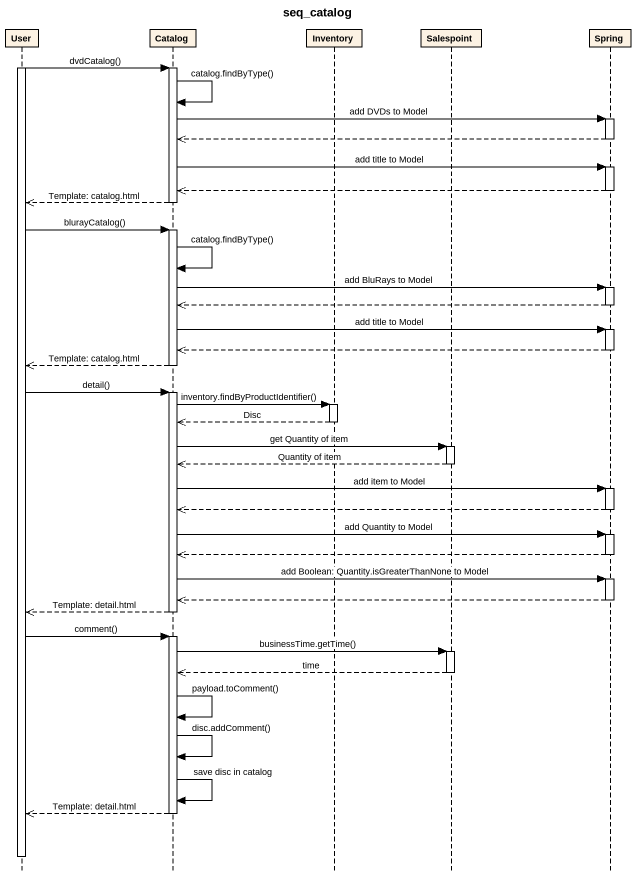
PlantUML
@startuml
title seq_catalog
hide footbox
participant User
participant Catalog
participant Inventory
participant Salespoint
participant Spring

activate User
User -> Catalog : dvdCatalog()
activate Catalog
Catalog -> Catalog : catalog.findByType()
Catalog -> Spring : add DVDs to Model
activate Spring
Spring -->> Catalog
deactivate Spring
Catalog -> Spring : add title to Model
activate Spring
Spring -->> Catalog
deactivate Spring
Catalog -->> User : Template: catalog.html
deactivate Catalog
User -> Catalog : blurayCatalog()
activate Catalog
Catalog -> Catalog : catalog.findByType()
Catalog -> Spring : add BluRays to Model
activate Spring
Spring -->> Catalog
deactivate Spring
Catalog -> Spring : add title to Model
activate Spring
Spring -->> Catalog
deactivate Spring
Catalog -->> User : Template: catalog.html
deactivate Catalog
User -> Catalog : detail()
activate Catalog
Catalog -> Inventory : inventory.findByProductIdentifier()
activate Inventory
Inventory -->> Catalog : Disc
deactivate Inventory
Catalog -> Salespoint : get Quantity of item
activate Salespoint
Salespoint -->> Catalog : Quantity of item
deactivate Salespoint
Catalog -> Spring : add item to Model
activate Spring
Spring -->> Catalog
deactivate Spring
Catalog -> Spring : add Quantity to Model
activate Spring
Spring -->> Catalog
deactivate Spring
Catalog -> Spring : add Boolean: Quantity.isGreaterThanNone to Model
activate Spring
Spring -->> Catalog
deactivate Spring
Catalog -->> User : Template: detail.html
deactivate Catalog
User -> Catalog : comment()
activate Catalog
Catalog -> Salespoint : businessTime.getTime()
activate Salespoint
Salespoint -->> Catalog : time
deactivate Salespoint
Catalog -> Catalog : payload.toComment()
Catalog -> Catalog : disc.addComment()
Catalog -> Catalog : save disc in catalog
Catalog -->> User : Template: detail.html
deactivate Catalog
deactivate User
@enduml
